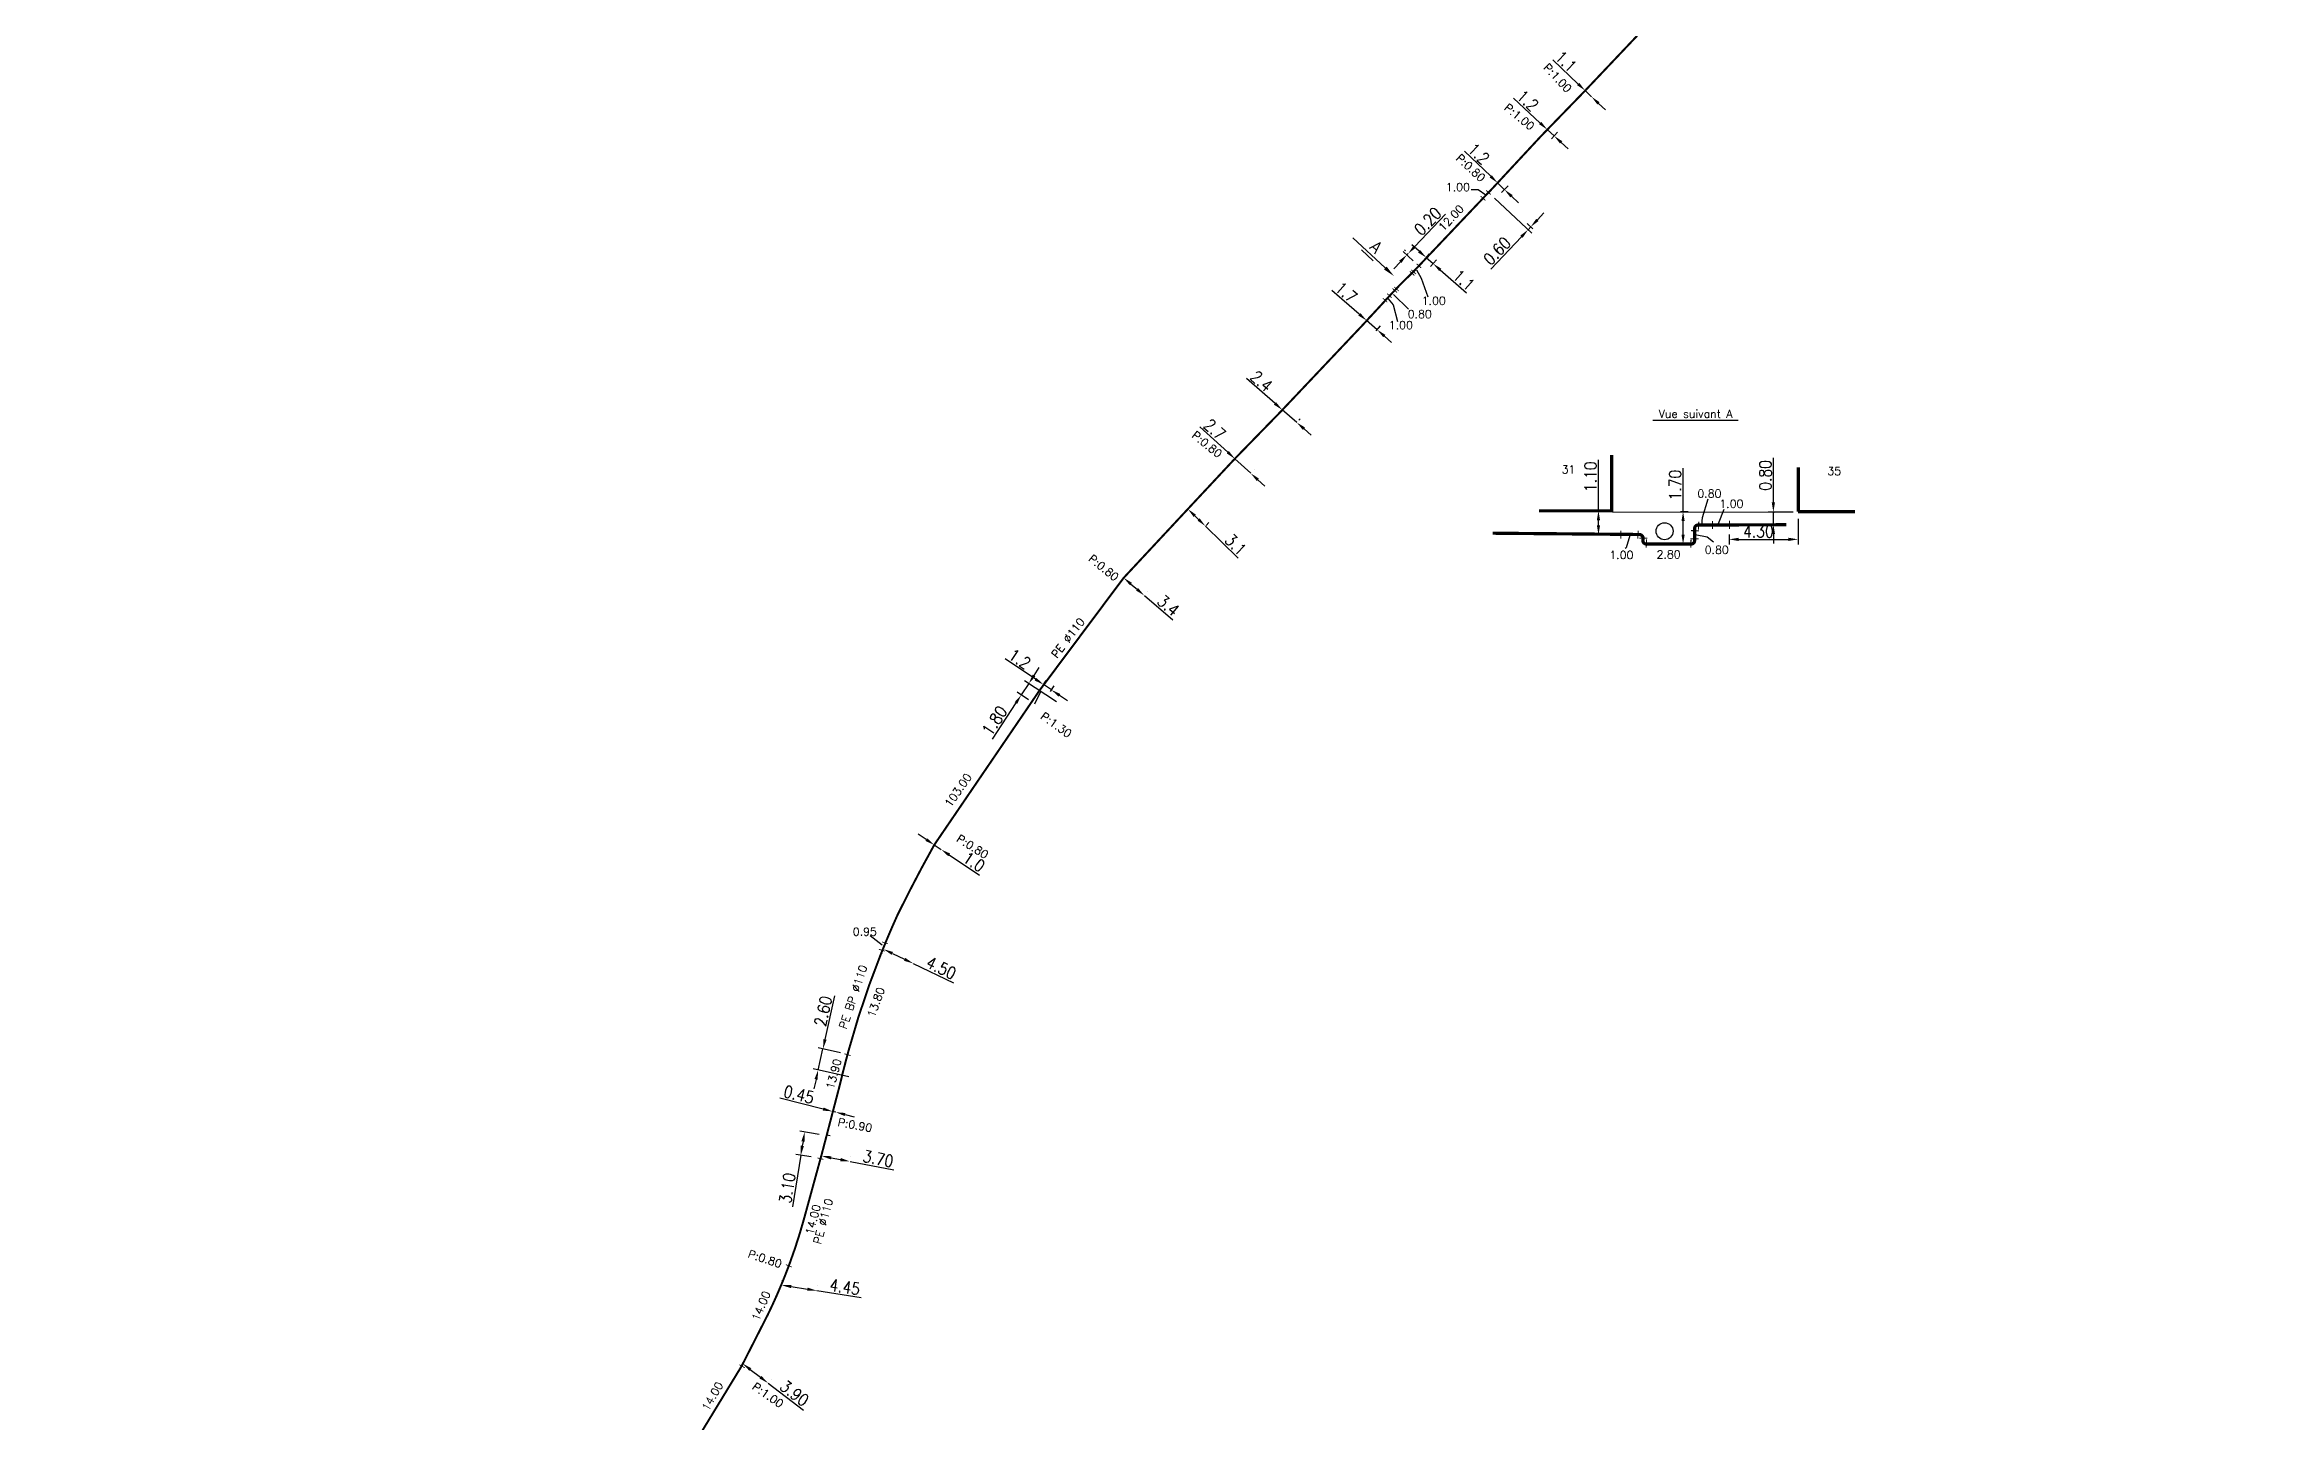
# Model space of a CAD drawing. Header units: millimetres. Extents: x 104292 to 105000, y 137000 to 138000.
# Drawn here: x 104547.9 to 104824.4, y 137498.5 to 137670.7 of the extents above; entities that cross this region are included whole.
import ezdxf
from ezdxf.enums import TextEntityAlignment as Align

# ---------------------------------------------------------------- set-up
doc = ezdxf.new("R2010")
doc.units = ezdxf.units.MM
doc.header["$MEASUREMENT"] = 0
doc.header["$PDMODE"] = 34
doc.linetypes.add('L_100_PE', pattern=[14, 10, -1.5, 1, -1.5])
doc.layers.get('DEFPOINTS').update_dxf_attribs({"linetype": 'CONTINUOUS'})
doc.layers.add('L_140', color=3, linetype='CONTINUOUS')
doc.styles.get("Standard").update_dxf_attribs({"font": 'romans.shx', "width": 0.85})
doc.dimstyles.get("Standard").update_dxf_attribs({"dimtxt": 1.5, "dimasz": 1.2, "dimexe": 0.625, "dimexo": 0.625, "dimgap": 0.25, "dimtad": 1, "dimdec": 1, "dimzin": 0, "dimdsep": 46, "dimtxsty": 'Standard', "dimcen": -0.5, "dimdle": 1, "dimadec": 0, "dimazin": 0, "dimtfac": 1, "dimtdec": 1, "dimtmove": 0, "dimatfit": 3, "dimfxl": 1, "dimtolj": 1, "dimtzin": 0, "dimarcsym": 0})

# ---------------------------------------------------------------- blocks, each defined once
blk = doc.blocks.new('*D113')
at = {"layer": 'DEFPOINTS', "color": 0, "linetype": 'Continuous'}
for p in [(104652.87, 137557.69), (104656.52, 137555.82), (104656.52, 137555.82)]:
    blk.add_point(p, dxfattribs=at)
at = {"layer": 'L_140', "color": 0, "linetype": 'Continuous', "lineweight": -2}
for p, q in [((104652.59, 137557.12), (104652.55, 137557.04)), ((104653.91, 137557.08), (104655.43, 137556.34)), ((104656.52, 137555.82), (104661.55, 137553.4))]:
    blk.add_line(p, q, dxfattribs=at)
at = {"layer": 'L_140', "color": 0, "linetype": 'Continuous'}
for points in [[(104653.99, 137557.26), (104653.82, 137556.9), (104652.82, 137557.6)], [(104655.52, 137556.52), (104655.35, 137556.16), (104656.52, 137555.82)]]:
    blk.add_solid(points, dxfattribs=at)
at = {"layer": 'L_140', "color": 0, "linetype": 'Continuous', "insert": (104660.01, 137555.26), "char_height": 1.5, "attachment_point": 5, "rotation": 334.3153}
blk.add_mtext('\\A1;4.50', dxfattribs=at)
blk = doc.blocks.new('*D112')
at = {"layer": 'DEFPOINTS', "color": 0, "linetype": 'Continuous'}
for p in [(104645.23, 137545.15), (104648.02, 137544.52), (104649.06, 137541.5)]:
    blk.add_point(p, dxfattribs=at)
at = {"layer": 'L_140', "color": 0, "linetype": 'Continuous', "lineweight": -2}
for p, q in [((104645.49, 137546.32), (104646.72, 137551.77)), ((104647.41, 137544.66), (104644.62, 137545.29)), ((104644.63, 137542.5), (104645.23, 137545.15)), ((104648.45, 137541.64), (104644.02, 137542.64)), ((104644.37, 137541.33), (104644.1, 137540.16))]:
    blk.add_line(p, q, dxfattribs=at)
at = {"layer": 'L_140', "color": 0, "linetype": 'Continuous'}
for points in [[(104645.3, 137546.37), (104645.69, 137546.28), (104645.23, 137545.15)], [(104644.17, 137541.38), (104644.56, 137541.29), (104644.63, 137542.5)]]:
    blk.add_solid(points, dxfattribs=at)
at = {"layer": 'L_140', "color": 0, "linetype": 'Continuous', "insert": (104645.26, 137549.85), "char_height": 1.5, "attachment_point": 5, "rotation": 77.2811}
blk.add_mtext('\\A1;2.60', dxfattribs=at)
blk = doc.blocks.new('*D109')
at = {"layer": 'DEFPOINTS', "color": 0, "linetype": 'Continuous'}
for p in [(104718.38, 137644.56), (104718.48, 137644.47), (104719.48, 137643.21)]:
    blk.add_point(p, dxfattribs=at)
at = {"layer": 'L_140', "color": 0, "linetype": 'Continuous', "lineweight": -2}
for p, q in [((104719.21, 137645.43), (104723.06, 137649.48)), ((104717.4, 137643.53), (104716.57, 137642.66)), ((104719.02, 137643.64), (104717.77, 137644.83)), ((104718.03, 137644.9), (104717.93, 137644.99)), ((104718.22, 137644.4), (104718.38, 137644.56))]:
    blk.add_line(p, q, dxfattribs=at)
at = {"layer": 'L_140', "color": 0, "linetype": 'Continuous'}
for points in [[(104717.25, 137643.67), (104717.54, 137643.39), (104718.22, 137644.4)], [(104719.06, 137645.57), (104719.35, 137645.29), (104718.38, 137644.56)]]:
    blk.add_solid(points, dxfattribs=at)
at = {"layer": 'L_140', "color": 0, "linetype": 'Continuous', "insert": (104720.82, 137648.58), "char_height": 1.5, "attachment_point": 5, "rotation": 46.3974}
blk.add_mtext('\\A1;0.20', dxfattribs=at)
blk = doc.blocks.new('*D108')
at = {"layer": 'DEFPOINTS', "color": 0, "linetype": 'Continuous'}
for p in [(104635.23, 137505.84), (104638.37, 137503.37), (104638.37, 137503.37)]:
    blk.add_point(p, dxfattribs=at)
at = {"layer": 'L_140', "color": 0, "linetype": 'Continuous', "lineweight": -2}
for p, q in [((104634.85, 137505.34), (104634.82, 137505.3)), ((104636.15, 137505.07), (104637.42, 137504.1)), ((104638.37, 137503.37), (104642.81, 137499.98)), ((104638.75, 137503.86), (104638.75, 137503.87))]:
    blk.add_line(p, q, dxfattribs=at)
at = {"layer": 'L_140', "color": 0, "linetype": 'Continuous'}
for points in [[(104636.27, 137505.23), (104636.03, 137504.91), (104635.2, 137505.8)], [(104637.54, 137504.26), (104637.3, 137503.94), (104638.37, 137503.37)]]:
    blk.add_solid(points, dxfattribs=at)
at = {"layer": 'L_140', "color": 0, "linetype": 'Continuous', "insert": (104641.67, 137502.11), "char_height": 1.5, "attachment_point": 5, "rotation": 322.6299}
blk.add_mtext('\\A1;3.90', dxfattribs=at)
blk = doc.blocks.new('*D107')
at = {"layer": 'DEFPOINTS', "color": 0, "linetype": 'Continuous'}
for p in [(104640.07, 137515.53), (104640.08, 137515.61), (104644.47, 137514.93)]:
    blk.add_point(p, dxfattribs=at)
at = {"layer": 'L_140', "color": 0, "linetype": 'Continuous', "lineweight": -2}
for p, q in [((104640.16, 137516.15), (104640.18, 137516.23)), ((104641.27, 137515.43), (104643.28, 137515.11)), ((104644.47, 137514.93), (104649.99, 137514.07)), ((104644.56, 137515.55), (104644.56, 137515.55))]:
    blk.add_line(p, q, dxfattribs=at)
at = {"layer": 'L_140', "color": 0, "linetype": 'Continuous'}
for points in [[(104641.3, 137515.62), (104641.24, 137515.23), (104640.08, 137515.61)], [(104643.31, 137515.31), (104643.25, 137514.92), (104644.47, 137514.93)]]:
    blk.add_solid(points, dxfattribs=at)
at = {"layer": 'L_140', "color": 0, "linetype": 'Continuous', "insert": (104647.97, 137515.39), "char_height": 1.5, "attachment_point": 5, "rotation": 351.132}
blk.add_mtext('\\A1;4.45', dxfattribs=at)
blk = doc.blocks.new('*D106')
at = {"layer": 'DEFPOINTS', "color": 0, "linetype": 'Continuous'}
for p in [(104646.42, 137537.31), (104646.82, 137537.23), (104646.82, 137537.23)]:
    blk.add_point(p, dxfattribs=at)
at = {"layer": 'L_140', "color": 0, "linetype": 'Continuous', "lineweight": -2}
for p, q in [((104645.26, 137537.63), (104639.85, 137538.99)), ((104646.82, 137537.23), (104646.43, 137537.33)), ((104646.57, 137537.91), (104646.58, 137537.94)), ((104647.99, 137536.94), (104649.15, 137536.65))]:
    blk.add_line(p, q, dxfattribs=at)
at = {"layer": 'L_140', "color": 0, "linetype": 'Continuous'}
for points in [[(104645.31, 137537.82), (104645.21, 137537.43), (104646.43, 137537.33)], [(104648.04, 137537.13), (104647.94, 137536.75), (104646.82, 137537.23)]]:
    blk.add_solid(points, dxfattribs=at)
at = {"layer": 'L_140', "color": 0, "linetype": 'Continuous', "insert": (104642.22, 137539.43), "char_height": 1.5, "attachment_point": 5, "rotation": 345.8449}
blk.add_mtext('\\A1;0.45', dxfattribs=at)
blk = doc.blocks.new('*D105')
at = {"layer": 'DEFPOINTS', "color": 0, "linetype": 'Continuous'}
for p in [(104642.93, 137534.75), (104645.38, 137534.35), (104644.36, 137531.54)]:
    blk.add_point(p, dxfattribs=at)
at = {"layer": 'L_140', "color": 0, "linetype": 'Continuous', "lineweight": -2}
for p, q in [((104644.76, 137534.45), (104642.32, 137534.85)), ((104642.74, 137533.57), (104642.65, 137533.03)), ((104642.46, 137531.85), (104641.42, 137525.41)), ((104643.75, 137531.64), (104641.84, 137531.95))]:
    blk.add_line(p, q, dxfattribs=at)
at = {"layer": 'L_140', "color": 0, "linetype": 'Continuous'}
for points in [[(104642.46, 137533.06), (104642.85, 137533), (104642.46, 137531.85)], [(104642.54, 137533.6), (104642.94, 137533.53), (104642.93, 137534.75)]]:
    blk.add_solid(points, dxfattribs=at)
at = {"layer": 'L_140', "color": 0, "linetype": 'Continuous', "insert": (104640.78, 137527.74), "char_height": 1.5, "attachment_point": 5, "rotation": 80.7792}
blk.add_mtext('\\A1;3.10', dxfattribs=at)
blk = doc.blocks.new('*D104')
at = {"layer": 'DEFPOINTS', "color": 0, "linetype": 'Continuous'}
for p in [(104645.06, 137531.72), (104648.61, 137531.07), (104648.61, 137531.07)]:
    blk.add_point(p, dxfattribs=at)
at = {"layer": 'L_140', "color": 0, "linetype": 'Continuous', "lineweight": -2}
for p, q in [((104645.18, 137532.33), (104645.18, 137532.37)), ((104646.24, 137531.53), (104647.44, 137531.3)), ((104648.61, 137531.07), (104654.1, 137530.02)), ((104648.73, 137531.69), (104648.73, 137531.69))]:
    blk.add_line(p, q, dxfattribs=at)
at = {"layer": 'L_140', "color": 0, "linetype": 'Continuous'}
for points in [[(104646.28, 137531.73), (104646.2, 137531.33), (104645.06, 137531.76)], [(104647.47, 137531.5), (104647.4, 137531.1), (104648.61, 137531.07)]]:
    blk.add_solid(points, dxfattribs=at)
at = {"layer": 'L_140', "color": 0, "linetype": 'Continuous', "insert": (104652.13, 137531.42), "char_height": 1.5, "attachment_point": 5, "rotation": 349.145}
blk.add_mtext('\\A1;3.70', dxfattribs=at)
blk = doc.blocks.new('*D103')
at = {"layer": 'DEFPOINTS', "color": 0, "linetype": 'Continuous'}
for p in [(104670.95, 137590.8), (104671.43, 137588.45), (104674.96, 137588.17)]:
    blk.add_point(p, dxfattribs=at)
at = {"layer": 'L_140', "color": 0, "linetype": 'Continuous', "lineweight": -2}
for p, q in [((104674.44, 137588.51), (104670.43, 137591.15)), ((104671.61, 137591.81), (104672.27, 137592.81)), ((104669.35, 137588.38), (104666.38, 137583.86)), ((104670.91, 137588.79), (104669.49, 137589.72)), ((104670.95, 137590.8), (104670.01, 137589.38))]:
    blk.add_line(p, q, dxfattribs=at)
at = {"layer": 'L_140', "color": 0, "linetype": 'Continuous'}
for points in [[(104671.44, 137591.92), (104671.78, 137591.7), (104670.95, 137590.8)], [(104669.19, 137588.49), (104669.52, 137588.27), (104670.01, 137589.38)]]:
    blk.add_solid(points, dxfattribs=at)
at = {"layer": 'L_140', "color": 0, "linetype": 'Continuous', "insert": (104666.7, 137586.17), "char_height": 1.5, "attachment_point": 5, "rotation": 56.657}
blk.add_mtext('\\A1;1.80', dxfattribs=at)
blk = doc.blocks.new('*D102')
at = {"layer": 'DEFPOINTS', "color": 0, "linetype": 'Continuous'}
for p in [(104659.14, 137570.64), (104660.02, 137570.05), (104660.02, 137570.05)]:
    blk.add_point(p, dxfattribs=at)
at = {"layer": 'L_140', "color": 0, "linetype": 'Continuous', "lineweight": -2}
for p, q in [((104658.14, 137571.3), (104657.15, 137571.97)), ((104659.14, 137570.64), (104660.02, 137570.05)), ((104661.02, 137569.39), (104664.8, 137566.87))]:
    blk.add_line(p, q, dxfattribs=at)
at = {"layer": 'L_140', "color": 0, "linetype": 'Continuous'}
for points in [[(104658.26, 137571.47), (104658.03, 137571.14), (104659.14, 137570.64)], [(104661.13, 137569.56), (104660.9, 137569.22), (104660.02, 137570.05)]]:
    blk.add_solid(points, dxfattribs=at)
at = {"layer": 'L_140', "color": 0, "linetype": 'Continuous', "insert": (104664.11, 137568.53), "char_height": 1.5, "attachment_point": 5, "rotation": 326.3193}
blk.add_mtext('\\A1;1.0', dxfattribs=at)
blk = doc.blocks.new('*D101')
at = {"layer": 'DEFPOINTS', "color": 0, "linetype": 'Continuous'}
for p in [(104672.3, 137589.95), (104673.3, 137589.28), (104673.79, 137590.01)]:
    blk.add_point(p, dxfattribs=at)
at = {"layer": 'L_140', "color": 0, "linetype": 'Continuous', "lineweight": -2}
for p, q in [((104671.8, 137591.35), (104668.02, 137593.89)), ((104672.65, 137590.47), (104673.14, 137591.2)), ((104673.79, 137590.01), (104672.79, 137590.68)), ((104673.65, 137589.8), (104674.14, 137590.53)), ((104674.78, 137589.34), (104675.78, 137588.67))]:
    blk.add_line(p, q, dxfattribs=at)
at = {"layer": 'L_140', "color": 0, "linetype": 'Continuous'}
for points in [[(104671.91, 137591.52), (104671.69, 137591.19), (104672.79, 137590.68)], [(104674.9, 137589.51), (104674.67, 137589.18), (104673.79, 137590.01)]]:
    blk.add_solid(points, dxfattribs=at)
at = {"layer": 'L_140', "color": 0, "linetype": 'Continuous', "insert": (104669.82, 137593.88), "char_height": 1.5, "attachment_point": 5, "rotation": 326.0627}
blk.add_mtext('\\A1;1.2', dxfattribs=at)
blk = doc.blocks.new('*D100')
at = {"layer": 'DEFPOINTS', "color": 0, "linetype": 'Continuous'}
for p in [(104682.8, 137604), (104685.38, 137601.79), (104685.4, 137601.81)]:
    blk.add_point(p, dxfattribs=at)
at = {"layer": 'L_140', "color": 0, "linetype": 'Continuous', "lineweight": -2}
for p, q in [((104683.2, 137604.47), (104683.22, 137604.5)), ((104683.73, 137603.24), (104684.49, 137602.59)), ((104685.79, 137602.26), (104685.81, 137602.29)), ((104685.4, 137601.81), (104688.96, 137598.76))]:
    blk.add_line(p, q, dxfattribs=at)
at = {"layer": 'L_140', "color": 0, "linetype": 'Continuous'}
for points in [[(104683.86, 137603.39), (104683.6, 137603.09), (104682.82, 137604.02)], [(104684.62, 137602.74), (104684.36, 137602.44), (104685.4, 137601.81)]]:
    blk.add_solid(points, dxfattribs=at)
at = {"layer": 'L_140', "color": 0, "linetype": 'Continuous', "insert": (104688.39, 137600.57), "char_height": 1.5, "attachment_point": 5, "rotation": 319.4573}
blk.add_mtext('\\A1;3.4', dxfattribs=at)
blk = doc.blocks.new('*D99')
at = {"layer": 'DEFPOINTS', "color": 0, "linetype": 'Continuous'}
for p in [(104690.49, 137612.25), (104693.04, 137610.48), (104692.68, 137610.12)]:
    blk.add_point(p, dxfattribs=at)
at = {"layer": 'L_140', "color": 0, "linetype": 'Continuous', "lineweight": -2}
for p, q in [((104690.93, 137612.69), (104691.29, 137613.06)), ((104691.71, 137611.77), (104692.18, 137611.32)), ((104693.04, 137610.48), (104697.14, 137606.49)), ((104693.12, 137610.57), (104693.47, 137610.93))]:
    blk.add_line(p, q, dxfattribs=at)
at = {"layer": 'L_140', "color": 0, "linetype": 'Continuous'}
for points in [[(104691.85, 137611.92), (104691.57, 137611.63), (104690.85, 137612.61)], [(104692.31, 137611.46), (104692.04, 137611.18), (104693.04, 137610.48)]]:
    blk.add_solid(points, dxfattribs=at)
at = {"layer": 'L_140', "color": 0, "linetype": 'Continuous', "insert": (104696.83, 137608.18), "char_height": 1.5, "attachment_point": 5, "rotation": 315.7673}
blk.add_mtext('\\A1;3.1', dxfattribs=at)
blk = doc.blocks.new('*D98')
at = {"layer": 'DEFPOINTS', "color": 0, "linetype": 'Continuous'}
for p in [(104696.71, 137618.91), (104698.7, 137617.09), (104698.7, 137617.09)]:
    blk.add_point(p, dxfattribs=at)
at = {"layer": 'L_140', "color": 0, "linetype": 'Continuous', "lineweight": -2}
for p, q in [((104695.82, 137619.72), (104692.35, 137622.91)), ((104698.7, 137617.09), (104696.71, 137618.91)), ((104697.13, 137619.37), (104697.13, 137619.37)), ((104699.12, 137617.55), (104699.12, 137617.55)), ((104699.58, 137616.28), (104700.47, 137615.47))]:
    blk.add_line(p, q, dxfattribs=at)
at = {"layer": 'L_140', "color": 0, "linetype": 'Continuous'}
for points in [[(104695.96, 137619.87), (104695.69, 137619.58), (104696.71, 137618.91)], [(104699.72, 137616.43), (104699.45, 137616.13), (104698.7, 137617.09)]]:
    blk.add_solid(points, dxfattribs=at)
at = {"layer": 'L_140', "color": 0, "linetype": 'Continuous', "insert": (104694.2, 137622.57), "char_height": 1.5, "attachment_point": 5, "rotation": 317.503}
blk.add_mtext('\\A1;2.7', dxfattribs=at)
blk = doc.blocks.new('*D92')
at = {"layer": 'DEFPOINTS', "color": 0, "linetype": 'Continuous'}
for p in [(104728.73, 137651.92), (104733.7, 137647.89), (104734.42, 137647.22)]:
    blk.add_point(p, dxfattribs=at)
at = {"layer": 'L_140', "color": 0, "linetype": 'Continuous', "lineweight": -2}
for p, q in [((104729.18, 137651.49), (104733.82, 137647.1)), ((104734.53, 137648.76), (104735.35, 137649.63)), ((104732.54, 137646.66), (104728.7, 137642.6)), ((104733.96, 137647.65), (104733.25, 137648.32)), ((104733.7, 137647.89), (104733.36, 137647.53))]:
    blk.add_line(p, q, dxfattribs=at)
at = {"layer": 'L_140', "color": 0, "linetype": 'Continuous'}
for points in [[(104732.39, 137646.79), (104732.68, 137646.52), (104733.36, 137647.53)], [(104734.38, 137648.9), (104734.67, 137648.62), (104733.7, 137647.89)]]:
    blk.add_solid(points, dxfattribs=at)
at = {"layer": 'L_140', "color": 0, "linetype": 'Continuous', "insert": (104729.48, 137644.88), "char_height": 1.5, "attachment_point": 5, "rotation": 46.5709}
blk.add_mtext('\\A1;0.60', dxfattribs=at)
blk = doc.blocks.new('*D88')
at = {"layer": 'DEFPOINTS', "color": 0, "linetype": 'Continuous'}
for p in [(104702.49, 137624.84), (104704.3, 137623.27), (104704.45, 137623.44)]:
    blk.add_point(p, dxfattribs=at)
at = {"layer": 'L_140', "color": 0, "linetype": 'Continuous', "lineweight": -2}
for p, q in [((104701.74, 137625.81), (104698.16, 137628.92)), ((104704.45, 137623.44), (104702.64, 137625.02)), ((104702.9, 137625.32), (104703.05, 137625.49)), ((104704.71, 137623.74), (104704.86, 137623.91)), ((104705.36, 137622.65), (104706.26, 137621.87))]:
    blk.add_line(p, q, dxfattribs=at)
at = {"layer": 'L_140', "color": 0, "linetype": 'Continuous'}
for points in [[(104701.87, 137625.96), (104701.6, 137625.66), (104702.64, 137625.02)], [(104705.49, 137622.81), (104705.22, 137622.5), (104704.45, 137623.44)]]:
    blk.add_solid(points, dxfattribs=at)
at = {"layer": 'L_140', "color": 0, "linetype": 'Continuous', "insert": (104700.04, 137628.61), "char_height": 1.5, "attachment_point": 5, "rotation": 318.9531}
blk.add_mtext('\\A1;2.4', dxfattribs=at)
blk = doc.blocks.new('*D87')
at = {"layer": 'DEFPOINTS', "color": 0, "linetype": 'Continuous'}
for p in [(104712.66, 137635.59), (104713.98, 137634.44), (104714.5, 137635.03)]:
    blk.add_point(p, dxfattribs=at)
at = {"layer": 'L_140', "color": 0, "linetype": 'Continuous', "lineweight": -2}
for p, q in [((104712.27, 137636.97), (104708.84, 137639.95)), ((104713.07, 137636.06), (104713.59, 137636.65)), ((104714.5, 137635.03), (104713.18, 137636.18)), ((104714.39, 137634.91), (104714.91, 137635.5)), ((104715.4, 137634.24), (104716.31, 137633.45))]:
    blk.add_line(p, q, dxfattribs=at)
at = {"layer": 'L_140', "color": 0, "linetype": 'Continuous'}
for points in [[(104712.4, 137637.12), (104712.14, 137636.81), (104713.18, 137636.18)], [(104715.53, 137634.39), (104715.27, 137634.09), (104714.5, 137635.03)]]:
    blk.add_solid(points, dxfattribs=at)
at = {"layer": 'L_140', "color": 0, "linetype": 'Continuous', "insert": (104710.63, 137639.72), "char_height": 1.5, "attachment_point": 5, "rotation": 318.9531}
blk.add_mtext('\\A1;1.7', dxfattribs=at)
blk = doc.blocks.new('*D86')
at = {"layer": 'DEFPOINTS', "color": 0, "linetype": 'Continuous'}
for p in [(104719.91, 137643.22), (104720.76, 137642.47), (104721.49, 137643.3)]:
    blk.add_point(p, dxfattribs=at)
at = {"layer": 'L_140', "color": 0, "linetype": 'Continuous', "lineweight": -2}
for p, q in [((104719.74, 137644.84), (104718.84, 137645.63)), ((104720.32, 137643.69), (104721.05, 137644.52)), ((104720.64, 137644.05), (104721.49, 137643.3)), ((104721.17, 137642.94), (104721.9, 137643.77)), ((104722.39, 137642.51), (104725.67, 137639.63))]:
    blk.add_line(p, q, dxfattribs=at)
at = {"layer": 'L_140', "color": 0, "linetype": 'Continuous'}
for points in [[(104719.87, 137644.99), (104719.6, 137644.69), (104720.64, 137644.05)], [(104722.52, 137642.66), (104722.26, 137642.36), (104721.49, 137643.3)]]:
    blk.add_solid(points, dxfattribs=at)
at = {"layer": 'L_140', "color": 0, "linetype": 'Continuous', "insert": (104725.34, 137641.25), "char_height": 1.5, "attachment_point": 5, "rotation": 318.679}
blk.add_mtext('\\A1;1.1', dxfattribs=at)
blk = doc.blocks.new('*D85')
at = {"layer": 'DEFPOINTS', "color": 0, "linetype": 'Continuous'}
for p in [(104728.77, 137652.55), (104730.42, 137652.54), (104729.63, 137651.72)]:
    blk.add_point(p, dxfattribs=at)
at = {"layer": 'L_140', "color": 0, "linetype": 'Continuous', "lineweight": -2}
for p, q in [((104728.69, 137654.21), (104725.41, 137657.36)), ((104729.2, 137653), (104729.99, 137653.83)), ((104730.42, 137652.54), (104729.56, 137653.38)), ((104730.06, 137652.17), (104730.86, 137653)), ((104731.29, 137651.71), (104732.16, 137650.88))]:
    blk.add_line(p, q, dxfattribs=at)
at = {"layer": 'L_140', "color": 0, "linetype": 'Continuous'}
for points in [[(104728.83, 137654.35), (104728.56, 137654.06), (104729.56, 137653.38)], [(104731.43, 137651.86), (104731.15, 137651.57), (104730.42, 137652.54)]]:
    blk.add_solid(points, dxfattribs=at)
at = {"layer": 'L_140', "color": 0, "linetype": 'Continuous', "insert": (104727.18, 137657.04), "char_height": 1.5, "attachment_point": 5, "rotation": 316.1682}
blk.add_mtext('\\A1;1.2', dxfattribs=at)
blk = doc.blocks.new('*D84')
at = {"layer": 'DEFPOINTS', "color": 0, "linetype": 'Continuous'}
for p in [(104734.98, 137659.23), (104735.84, 137658.43), (104736.61, 137659.27)]:
    blk.add_point(p, dxfattribs=at)
at = {"layer": 'L_140', "color": 0, "linetype": 'Continuous', "lineweight": -2}
for p, q in [((104734.87, 137660.87), (104731.53, 137663.96)), ((104735.41, 137659.68), (104736.18, 137660.52)), ((104736.61, 137659.27), (104735.75, 137660.06)), ((104736.27, 137658.89), (104737.04, 137659.72)), ((104737.49, 137658.45), (104738.37, 137657.64))]:
    blk.add_line(p, q, dxfattribs=at)
at = {"layer": 'L_140', "color": 0, "linetype": 'Continuous'}
for points in [[(104735.01, 137661.02), (104734.74, 137660.73), (104735.75, 137660.06)], [(104737.63, 137658.6), (104737.36, 137658.3), (104736.61, 137659.27)]]:
    blk.add_solid(points, dxfattribs=at)
at = {"layer": 'L_140', "color": 0, "linetype": 'Continuous', "insert": (104733.31, 137663.68), "char_height": 1.5, "attachment_point": 5, "rotation": 317.2336}
blk.add_mtext('\\A1;1.2', dxfattribs=at)
blk = doc.blocks.new('*D83')
at = {"layer": 'DEFPOINTS', "color": 0, "linetype": 'Continuous'}
for p in [(104740.5, 137664.92), (104741.29, 137664.16), (104741.29, 137664.16)]:
    blk.add_point(p, dxfattribs=at)
at = {"layer": 'L_140', "color": 0, "linetype": 'Continuous', "lineweight": -2}
for p, q in [((104739.63, 137665.74), (104736.47, 137668.75)), ((104741.29, 137664.16), (104740.5, 137664.92)), ((104742.16, 137663.33), (104743.03, 137662.5))]:
    blk.add_line(p, q, dxfattribs=at)
at = {"layer": 'L_140', "color": 0, "linetype": 'Continuous'}
for points in [[(104739.77, 137665.89), (104739.49, 137665.6), (104740.5, 137664.92)], [(104742.3, 137663.47), (104742.02, 137663.19), (104741.29, 137664.16)]]:
    blk.add_solid(points, dxfattribs=at)
at = {"layer": 'L_140', "color": 0, "linetype": 'Continuous', "insert": (104738.11, 137668.57), "char_height": 1.5, "attachment_point": 5, "rotation": 316.4037}
blk.add_mtext('\\A1;1.1', dxfattribs=at)
blk = doc.blocks.new('*D187')
at = {"layer": 'DEFPOINTS', "color": 0, "linetype": 'Continuous'}
for p in [(104767.11, 137612.02), (104758.48, 137610.08), (104767.11, 137608.83)]:
    blk.add_point(p, dxfattribs=at)
at = {"layer": 'L_140', "color": 0, "linetype": 'Continuous', "lineweight": -2}
for p, q in [((104767.11, 137611.39), (104767.11, 137608.2)), ((104758.48, 137609.45), (104758.48, 137608.2)), ((104759.68, 137608.83), (104765.91, 137608.83))]:
    blk.add_line(p, q, dxfattribs=at)
at = {"layer": 'L_140', "color": 0, "linetype": 'Continuous'}
for points in [[(104759.68, 137609.03), (104759.68, 137608.63), (104758.48, 137608.83)], [(104765.91, 137609.03), (104765.91, 137608.63), (104767.11, 137608.83)]]:
    blk.add_solid(points, dxfattribs=at)
at = {"layer": 'L_140', "color": 0, "linetype": 'Continuous', "insert": (104762.15, 137609.83), "char_height": 1.5, "attachment_point": 5}
blk.add_mtext('\\A1;4.30', dxfattribs=at)
blk = doc.blocks.new('*D188')
at = {"layer": 'DEFPOINTS', "color": 0}
for p in [(104751.77, 137612.31), (104752.74, 137612.31), (104751.74, 137608.23)]:
    blk.add_point(p, dxfattribs=at)
at = {"layer": 'L_140', "color": 0, "lineweight": -2}
for p, q in [((104752.74, 137612.31), (104752.74, 137617.71)), ((104752.4, 137612.31), (104753.37, 137612.31)), ((104752.74, 137609.43), (104752.74, 137611.11)), ((104752.36, 137608.23), (104753.37, 137608.23))]:
    blk.add_line(p, q, dxfattribs=at)
at = {"layer": 'L_140', "color": 0}
for points in [[(104752.54, 137611.11), (104752.94, 137611.11), (104752.74, 137612.31)], [(104752.54, 137609.43), (104752.94, 137609.43), (104752.74, 137608.23)]]:
    blk.add_solid(points, dxfattribs=at)
at = {"layer": 'L_140', "color": 0, "insert": (104751.74, 137615.61), "char_height": 1.5, "attachment_point": 5, "rotation": 90}
blk.add_mtext('\\A1;1.70', dxfattribs=at)
blk = doc.blocks.new('*D189')
at = {"layer": 'DEFPOINTS', "color": 0}
for p in [(104764.02, 137612.24), (104764.64, 137610.72), (104767.13, 137612.24)]:
    blk.add_point(p, dxfattribs=at)
at = {"layer": 'L_140', "color": 0, "lineweight": -2}
for p, q in [((104764.02, 137613.44), (104764.02, 137619.03)), ((104766.51, 137612.24), (104763.39, 137612.24)), ((104764.02, 137610.72), (104763.39, 137610.72)), ((104764.02, 137610.72), (104764.02, 137612.24)), ((104764.02, 137609.52), (104764.02, 137608.32))]:
    blk.add_line(p, q, dxfattribs=at)
at = {"layer": 'L_140', "color": 0}
for points in [[(104763.82, 137613.44), (104764.22, 137613.44), (104764.02, 137612.24)], [(104763.82, 137609.52), (104764.22, 137609.52), (104764.02, 137610.72)]]:
    blk.add_solid(points, dxfattribs=at)
at = {"layer": 'L_140', "color": 0, "insert": (104763.02, 137616.83), "char_height": 1.5, "attachment_point": 5, "rotation": 90}
blk.add_mtext('\\A1;0.80', dxfattribs=at)
blk = doc.blocks.new('*D190')
at = {"layer": 'DEFPOINTS', "color": 0}
for p in [(104742.12, 137612.41), (104742.16, 137612.41), (104742.12, 137609.4)]:
    blk.add_point(p, dxfattribs=at)
at = {"layer": 'L_140', "color": 0, "lineweight": -2}
for p, q in [((104742.16, 137612.41), (104742.16, 137618.77)), ((104742.16, 137610.6), (104742.16, 137611.21)), ((104742.75, 137612.41), (104742.78, 137612.41)), ((104742.75, 137609.4), (104742.78, 137609.4))]:
    blk.add_line(p, q, dxfattribs=at)
at = {"layer": 'L_140', "color": 0}
for points in [[(104741.96, 137611.21), (104742.36, 137611.21), (104742.16, 137612.41)], [(104741.96, 137610.6), (104742.36, 137610.6), (104742.16, 137609.4)]]:
    blk.add_solid(points, dxfattribs=at)
at = {"layer": 'L_140', "color": 0, "insert": (104741.16, 137616.66), "char_height": 1.5, "attachment_point": 5, "rotation": 90}
blk.add_mtext('\\A1;1.10', dxfattribs=at)

msp = doc.modelspace()

# ---------------------------------------------------------------- linework, layer by layer
at = {"layer": 'L_140', "color": 7, "linetype": 'Continuous'}
for p, q in [((104727.13, 137652.53), (104726.23, 137652.53)), ((104728.07, 137651.87), (104727.13, 137652.53)), ((104715.51, 137642.75), (104711.46, 137646.52)), ((104715.51, 137642.75), (104711.46, 137646.52)), ((104712.54, 137645), (104713.99, 137643.63)), ((104712.54, 137645), (104713.99, 137643.63)), ((104719.4, 137642.53), (104719.98, 137641.49)), ((104719.98, 137641.49), (104720.84, 137639.13)), ((104715.87, 137638.89), (104716.5, 137638.16)), ((104716.5, 137638.16), (104717.03, 137636.08)), ((104716.56, 137639.44), (104718.4, 137637.59)), ((104748.94, 137623.72), (104759.63, 137623.72)), ((104743.92, 137612.27), (104764.19, 137612.24)), ((104652.64, 137558.09), (104651.15, 137559.28))]:
    msp.add_line(p, q, dxfattribs=at)
at = {"layer": 'L_140', "color": 7}
for p, q in [((104755.16, 137611.58), (104755.86, 137613.9)), ((104755.09, 137610.61), (104755.16, 137611.58)), ((104757.17, 137610.82), (104757.86, 137612.62)), ((104745.62, 137607.78), (104745.51, 137607.67)), ((104746.07, 137609.33), (104745.62, 137607.78)), ((104754.26, 137609.44), (104755.75, 137609.13)), ((104755.75, 137609.13), (104756.56, 137608.53))]:
    msp.add_line(p, q, dxfattribs=at)
at = {"layer": 'L_140', "linetype": 'Continuous'}
for p, q in [((104672.46, 137589.87), (104671.67, 137588.25)), ((104646.15, 137534.26), (104645.73, 137534.35))]:
    msp.add_line(p, q, dxfattribs=at)
at = {"layer": 'L_140', "linetype": 'L_100_PE', "const_width": 0.25, "flags": 128}
msp.add_lwpolyline([(104824.32, 137742.44), (104816.78, 137731.35), (104815.53, 137729.53, -0.080449), (104810.88, 137723.81), (104799.99, 137716.6), (104792.92, 137711.95), (104788.46, 137708.95), (104779.14, 137702.68, 0.043348), (104772.82, 137697.59), (104769.49, 137695), (104765.4, 137690.96), (104757.35, 137682.57), (104748.74, 137673.62), (104740.5, 137664.92), (104734.98, 137659.23), (104728.77, 137652.55), (104728.39, 137652.16), (104719.91, 137643.22), (104719.09, 137642.36), (104717.4, 137640.69), (104716.23, 137639.46), (104712.66, 137635.59), (104702.49, 137624.84), (104696.71, 137618.91), (104690.49, 137612.25), (104682.8, 137604), (104672.3, 137589.95), (104659.14, 137570.64, 0.013478), (104654.5, 137561.78, 0.011317), (104652.5, 137557.07, 0.028351), (104648.43, 137544.92, 0.009478), (104647.37, 137540.76), (104645.09, 137532.03), (104645.09, 137532.03), (104642.88, 137523.97, -0.021114), (104641.1, 137518.41, -0.011206), (104639.97, 137515.53, -0.014287), (104638.34, 137511.93), (104635.06, 137505.49), (104627.93, 137493.78), (104620.29, 137481.99), (104612.73, 137470.16), (104605.28, 137458.52), (104600.19, 137450.31, 0.033478), (104594.28, 137439.81, 0.00853), (104593, 137437.02, 0.016866), (104590.76, 137431.37), (104589.08, 137426.73), (104586.44, 137418.89), (104584.89, 137414.23), (104582.19, 137406.28), (104578.59, 137395.84), (104574.1, 137384.17, -0.111578), (104565.58, 137371.03), (104562.12, 137367.53), (104558.4, 137363.89), (104555.49, 137361.04), (104552.45, 137358.08), (104549.61, 137355.52), (104548.97, 137354.92), (104548.02, 137353.97)], format="xyb", dxfattribs=at)
at = {"layer": 'L_140', "color": 7, "linetype": 'Continuous', "const_width": 0.1, "flags": 128}
for points in [[(104728.11, 137652.46), (104728.69, 137651.94)], [(104727.44, 137651.72), (104728.02, 137651.2)], [(104718.58, 137642.33), (104719.16, 137641.81)], [(104718.78, 137642.51), (104719.36, 137641.99)], [(104719.43, 137643.27), (104720.01, 137642.75)], [(104715.19, 137638.99), (104715.77, 137638.47)], [(104715.75, 137639.54), (104716.33, 137639.02)], [(104716.41, 137640.2), (104716.99, 137639.68)], [(104716.63, 137640.38), (104717.21, 137639.86)], [(104652.61, 137558.52), (104653.35, 137558.27)], [(104652.22, 137557.6), (104652.96, 137557.35)], [(104647.92, 137544.53), (104648.67, 137544.31)], [(104644.54, 137531.51), (104645.3, 137531.33)], [(104640.59, 137518.18), (104641.31, 137517.89)], [(104634.77, 137505.67), (104635.45, 137505.29)]]:
    msp.add_lwpolyline(points, dxfattribs=at)
at = {"layer": 'L_140', "color": 7, "const_width": 0.4, "flags": 128}
for points in [[(104743.81, 137619.38), (104743.81, 137612.39), (104734.72, 137612.39)], [(104767.14, 137612.29), (104767.14, 137617.84)], [(104767.09, 137612.29), (104774.24, 137612.29)]]:
    msp.add_lwpolyline(points, dxfattribs=at)
at = {"layer": 'L_140', "linetype": 'Continuous', "const_width": 0.4, "flags": 128}
msp.add_lwpolyline([(104728.95, 137609.6), (104747.25, 137609.44, -0.494851), (104747.73, 137608.8, 0.480969), (104748.12, 137608.25), (104753.76, 137608.25, 0.414152), (104754.18, 137608.68), (104754.18, 137610.2, -0.414263), (104754.61, 137610.62), (104765.66, 137610.66)], format="xyb", dxfattribs=at)
at = {"layer": 'L_140', "color": 7, "linetype": 'L_100_PE', "const_width": 0.129, "flags": 128}
for points in [[(104754.69, 137611.06), (104754.67, 137610.05)], [(104756.42, 137611.12), (104756.4, 137610.12)], [(104758.55, 137611.15), (104758.54, 137610.14)], [(104744.97, 137609.93), (104744.96, 137608.92)], [(104747.11, 137609.91), (104747.09, 137608.9)], [(104748.26, 137608.97), (104747.25, 137608.99)], [(104748.15, 137608.82), (104748.14, 137607.81)], [(104754.67, 137608.89), (104753.66, 137608.9)], [(104753.73, 137608.8), (104753.71, 137607.79)], [(104754.73, 137609.91), (104753.72, 137609.92)]]:
    msp.add_lwpolyline(points, dxfattribs=at)
at = {"layer": 'L_140', "linetype": 'Continuous'}
msp.add_circle((104750.43, 137609.85), 1.06, dxfattribs=at)
at = {"layer": 'L_140', "color": 7, "linetype": 'Continuous'}
msp.add_solid([(104715.68, 137642.93), (104715.35, 137642.57), (104716.59, 137641.75)], dxfattribs=at)
msp.add_solid([(104715.68, 137642.93), (104715.35, 137642.57), (104716.59, 137641.75)], dxfattribs=at)

# ---------------------------------------------------------------- texts
at = {"layer": 'L_140', "linetype": 'Continuous'}
for s, rotation, p in [('P:1.00', 313.4796, (104737.05, 137666.5)), ('P:1.00', 320.7206, (104732.28, 137661.64)), ('P:0.80', 317.2128, (104726.19, 137655.26)), ('12.00', 46.6745, (104723.74, 137649.01)), ('P:0.80', 321.35, (104693.23, 137620.7)), ('P:0.80', 321.35, (104680.31, 137605.28)), ('PE %%C110', 52.6571, (104675.86, 137596.51)), ('P:1.30', 324.3365, (104674.39, 137585.64)), ('103.00', 55.166, (104662.13, 137577.48)), ('PE BP %%C110', 71.6331, (104649, 137551.64)), ('13.80', 70.0819, (104651.86, 137550.97)), ('13.90', 75.1815, (104646.58, 137542.01)), ('P:0.90', 349.4163, (104649.24, 137535.62)), ('14.00', 75.4348, (104644, 137523.8)), ('PE %%C110', 74.8492, (104645.25, 137523.59)), ('P:0.80', 341.6646, (104637.99, 137518.9)), ('14.00', 67.1191, (104637.5, 137513.02)), ('14.00', 60.4728, (104631.42, 137501.73)), ('P:1.00', 325.0175, (104638.36, 137501.87))]:
    msp.add_text(s, height=1, rotation=rotation, dxfattribs=at).set_placement(p, align=Align.MIDDLE)
for s, p in [('1.00', (104724.59, 137652.86)), ('1.00', (104721.57, 137638.65)), ('1.00', (104717.46, 137635.61)), ('0.80', (104719.82, 137636.99)), ('0.95', (104650.46, 137559.79))]:
    msp.add_text(s, height=1, dxfattribs=at).set_placement(p, align=Align.MIDDLE)
at = {"layer": 'L_140', "color": 7, "linetype": 'Continuous'}
msp.add_text('A', height=1.46, rotation=315.006, dxfattribs=at).set_placement((104714.35, 137645.36), align=Align.MIDDLE)
msp.add_text('A', height=1.46, rotation=315.006, dxfattribs=at).set_placement((104714.35, 137645.36), align=Align.MIDDLE)
at = {"layer": 'L_140', "color": 7}
msp.add_text('Vue suivant A', height=1, dxfattribs=at).set_placement((104754.3, 137624.55), align=Align.MIDDLE)
at = {"layer": 'L_140'}
for s, p in [('31', (104738.42, 137617.57)), ('35', (104771.63, 137617.36)), ('0.80', (104756.03, 137614.56)), ('1.00', (104758.78, 137613.28)), ('0.80', (104756.94, 137607.52)), ('1.00', (104745.03, 137606.88)), ('2.80', (104750.93, 137606.95))]:
    msp.add_text(s, height=1, dxfattribs=at).set_placement(p, align=Align.MIDDLE)
msp.add_text('P:0.80', height=1, rotation=327.7804, dxfattribs=at).set_placement((104663.93, 137570.42), align=Align.MIDDLE)

# ---------------------------------------------------------------- dimensions: what is measured, and where the dimension line sits
at = {"layer": 'L_140', "linetype": 'Continuous'}
for base, p1, p2, angle, picture, middle in [((104741.29, 137664.16), (104740.5, 137664.92), (104741.29, 137664.16), 316.4037, '*D83', (104737.42, 137667.85)), ((104736.61, 137659.27), (104734.98, 137659.23), (104735.84, 137658.43), 317.2336, '*D84', (104732.63, 137662.95)), ((104730.42, 137652.54), (104728.77, 137652.55), (104729.63, 137651.72), 316.1682, '*D85', (104726.49, 137656.32)), ((104721.49, 137643.3), (104719.91, 137643.22), (104720.76, 137642.47), 318.679, '*D86', (104724.68, 137640.49)), ((104714.4959, 137635.0286), (104712.663, 137635.5885), (104713.9828, 137634.4394), 318.9531, '*D87', (104709.969, 137638.9702)), ((104704.45, 137623.44), (104702.49, 137624.84), (104704.3, 137623.27), 318.9531, '*D88', (104699.38, 137627.86)), ((104698.7, 137617.09), (104696.71, 137618.91), (104698.7, 137617.09), 317.503, '*D98', (104693.52, 137621.83)), ((104693.0353, 137610.4838), (104690.4938, 137612.2456), (104692.6791, 137610.118), 315.7673, '*D99', (104696.1333, 137607.4676)), ((104685.4, 137601.81), (104682.8, 137604), (104685.38, 137601.79), 319.4573, '*D100', (104687.74, 137599.81)), ((104673.79, 137590.01), (104672.3, 137589.95), (104673.3, 137589.28), 326.0627, '*D101', (104669.26, 137593.06)), ((104660.02, 137570.05), (104659.14, 137570.64), (104660.02, 137570.05), 326.3193, '*D102', (104663.56, 137567.7))]:
    dim = msp.add_linear_dim(base=base, p1=p1, p2=p2, angle=angle, dimstyle='Standard', dxfattribs=at)
    dim.commit()
    dim.dimension.update_dxf_attribs({"geometry": picture, "text_midpoint": middle, "dimtype": 161})
for base, p1, p2, angle, text, picture, middle in [((104733.7, 137647.89), (104728.73, 137651.92), (104734.42, 137647.22), 46.5709, '0.60', '*D92', (104730.2, 137644.19)), ((104718.38, 137644.56), (104719.48, 137643.21), (104718.48, 137644.47), 46.3974, '0.20', '*D109', (104721.55, 137647.89)), ((104670.95, 137590.8), (104671.43, 137588.45), (104674.96, 137588.17), 56.657, '1.80', '*D103', (104667.54, 137585.62)), ((104656.52, 137555.82), (104652.87, 137557.69), (104656.52, 137555.82), 334.3153, '4.50', '*D113', (104659.57, 137554.35)), ((104645.23, 137545.15), (104649.06, 137541.5), (104648.02, 137544.52), 77.2811, '2.60', '*D112', (104646.24, 137549.63)), ((104646.82, 137537.23), (104646.42, 137537.31), (104646.82, 137537.23), 345.8449, '0.45', '*D106', (104641.97, 137538.46)), ((104642.93, 137534.75), (104644.36, 137531.54), (104645.38, 137534.35), 80.7792, '3.10', '*D105', (104641.77, 137527.58)), ((104648.61, 137531.07), (104645.06, 137531.72), (104648.61, 137531.07), 349.145, '3.70', '*D104', (104651.95, 137530.44)), ((104640.08, 137515.61), (104644.47, 137514.93), (104640.07, 137515.53), 351.132, '4.45', '*D107', (104647.82, 137514.4)), ((104638.37, 137503.37), (104635.23, 137505.84), (104638.37, 137503.37), 322.6299, '3.90', '*D108', (104641.07, 137501.31))]:
    dim = msp.add_linear_dim(base=base, p1=p1, p2=p2, angle=angle, text=text, dimstyle='Standard', dxfattribs=at)
    dim.commit()
    dim.dimension.update_dxf_attribs({"geometry": picture, "text_midpoint": middle, "dimtype": 160})
at = {"layer": 'L_140'}
for base, p1, p2, text, picture, middle in [((104742.16, 137612.41), (104742.12, 137609.4), (104742.12, 137612.41), '1.10', '*D190', (104742.16, 137616.66)), ((104764.02, 137612.24), (104764.64, 137610.72), (104767.13, 137612.24), '0.80', '*D189', (104764.02, 137616.83)), ((104752.74, 137612.31), (104751.74, 137608.23), (104751.77, 137612.31), '1.70', '*D188', (104752.74, 137615.61))]:
    dim = msp.add_linear_dim(base=base, p1=p1, p2=p2, angle=90, text=text, dimstyle='Standard', dxfattribs=at)
    dim.commit()
    dim.dimension.update_dxf_attribs({"geometry": picture, "text_midpoint": middle, "dimtype": 160})
at = {"layer": 'L_140', "linetype": 'Continuous'}
dim = msp.add_linear_dim(base=(104767.11, 137608.83), p1=(104758.48, 137610.08), p2=(104767.11, 137612.02), text='4.30', dimstyle='Standard', dxfattribs=at)
dim.commit()
dim.dimension.update_dxf_attribs({"geometry": '*D187', "text_midpoint": (104762.15, 137608.83), "dimtype": 160})

doc.saveas('drawing.dxf')
